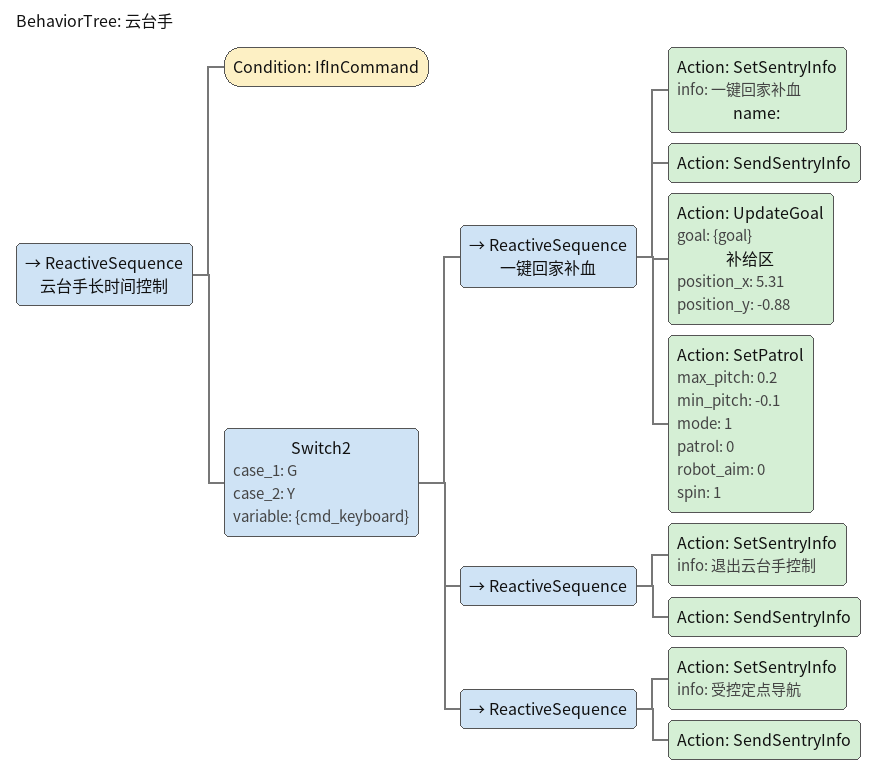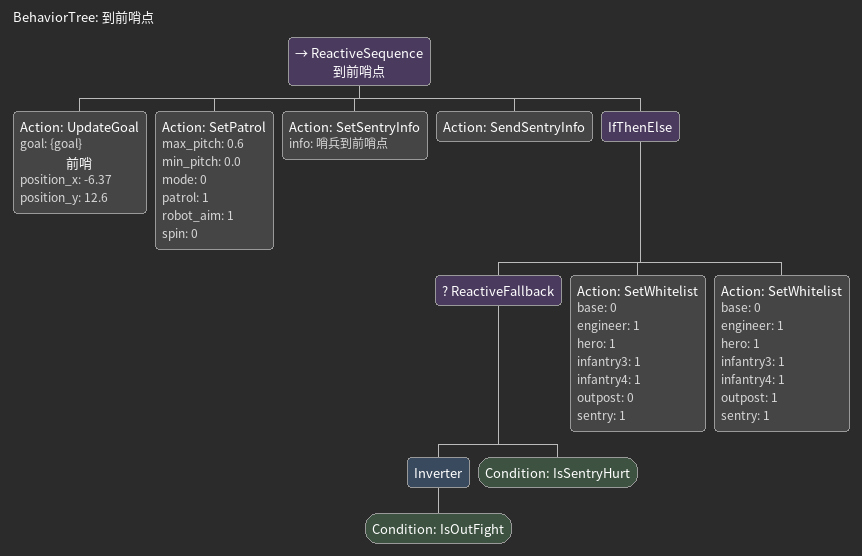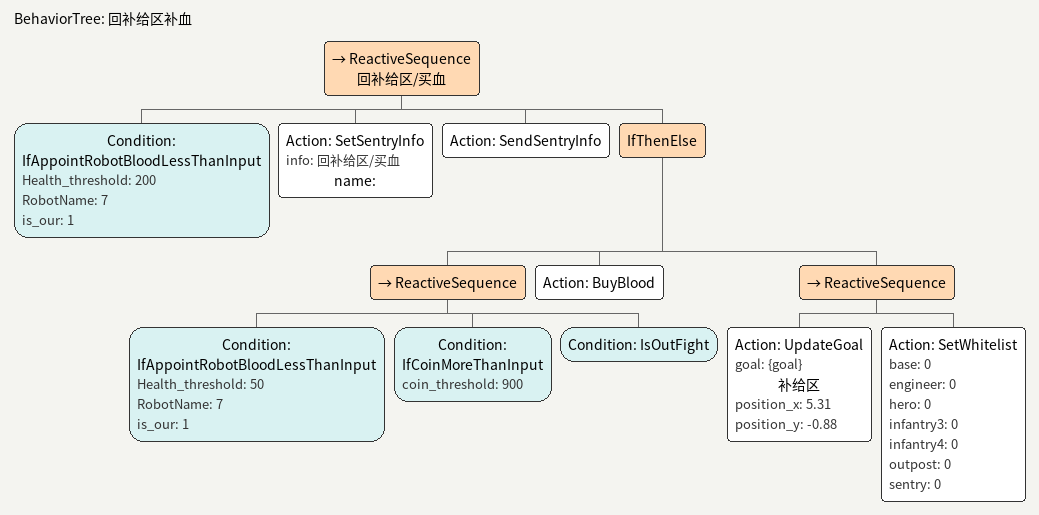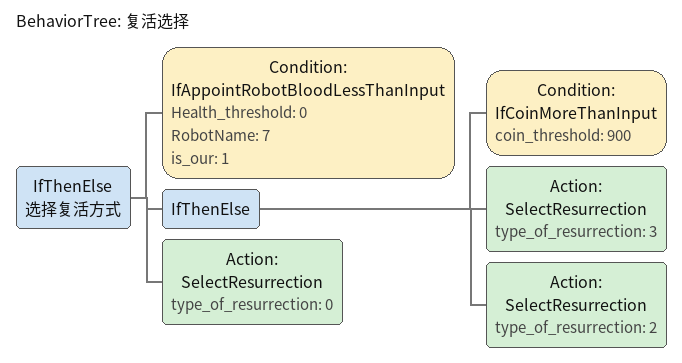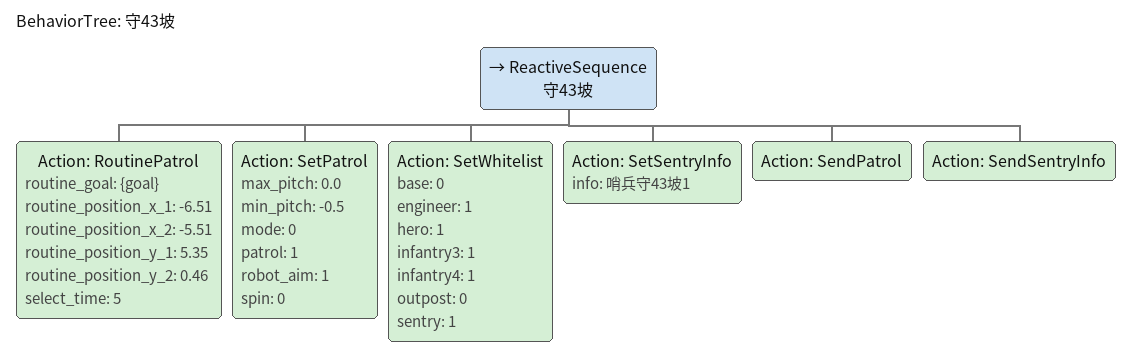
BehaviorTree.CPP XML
<BehaviorTree ID="云台手">
    <ReactiveSequence name="云台手长时间控制">
        <Condition ID="IfInCommand"/>
        <Switch2 case_1="G" case_2="Y" variable="{cmd_keyboard}">
            <ReactiveSequence name="一键回家补血">
                <Action ID="SetSentryInfo" info="一键回家补血" name=""/>
                <Action ID="SendSentryInfo"/>
                <Action ID="UpdateGoal" goal="{goal}" name="补给区" position_x="5.31" position_y="-0.88"/>
                <Action ID="SetPatrol" max_pitch="0.2" min_pitch="-0.1" mode="1" patrol="0" robot_aim="0" spin="1"/>
            </ReactiveSequence>
            <ReactiveSequence>
                <Action ID="SetSentryInfo" info="退出云台手控制"/>
                <Action ID="SendSentryInfo"/>
            </ReactiveSequence>
            <ReactiveSequence>
                <Action ID="SetSentryInfo" info="受控定点导航"/>
                <Action ID="SendSentryInfo"/>
            </ReactiveSequence>
        </Switch2>
    </ReactiveSequence>
</BehaviorTree>

<BehaviorTree ID="到前哨点">
    <ReactiveSequence name="到前哨点">
        <Action ID="UpdateGoal" goal="{goal}" name="前哨" position_x="-6.37" position_y="12.6"/>
        <Action ID="SetPatrol" max_pitch="0.6" min_pitch="0.0" mode="0" patrol="1" robot_aim="1" spin="0"/>
        <Action ID="SetSentryInfo" info="哨兵到前哨点"/>
        <Action ID="SendSentryInfo"/>
        <IfThenElse>
            <ReactiveFallback>
                <Inverter>
                    <Condition ID="IsOutFight"/>
                </Inverter>
                <Condition ID="IsSentryHurt"/>
            </ReactiveFallback>
            <Action ID="SetWhitelist" base="0" engineer="1" hero="1" infantry3="1" infantry4="1" outpost="0" sentry="1"/>
            <Action ID="SetWhitelist" base="0" engineer="1" hero="1" infantry3="1" infantry4="1" outpost="1" sentry="1"/>
        </IfThenElse>
    </ReactiveSequence>
</BehaviorTree>

<BehaviorTree ID="回补给区补血">
    <ReactiveSequence name="回补给区/买血">
        <Condition Health_threshold="200" ID="IfAppointRobotBloodLessThanInput" RobotName="7" is_our="1"/>
        <Action ID="SetSentryInfo" info="回补给区/买血" name=""/>
        <Action ID="SendSentryInfo"/>
        <IfThenElse>
            <ReactiveSequence>
                <Condition Health_threshold="50" ID="IfAppointRobotBloodLessThanInput" RobotName="7" is_our="1"/>
                <Condition ID="IfCoinMoreThanInput" coin_threshold="900"/>
                <Condition ID="IsOutFight"/>
            </ReactiveSequence>
            <Action ID="BuyBlood"/>
            <ReactiveSequence>
                <Action ID="UpdateGoal" goal="{goal}" name="补给区" position_x="5.31" position_y="-0.88"/>
                <Action ID="SetWhitelist" base="0" engineer="0" hero="0" infantry3="0" infantry4="0" outpost="0" sentry="0"/>
            </ReactiveSequence>
        </IfThenElse>
    </ReactiveSequence>
</BehaviorTree>

<BehaviorTree ID="复活选择">
    <IfThenElse name="选择复活方式">
        <Condition Health_threshold="0" ID="IfAppointRobotBloodLessThanInput" RobotName="7" is_our="1"/>
        <IfThenElse>
            <Condition ID="IfCoinMoreThanInput" coin_threshold="900"/>
            <Action ID="SelectResurrection" type_of_resurrection="3"/>
            <Action ID="SelectResurrection" type_of_resurrection="2"/>
        </IfThenElse>
        <Action ID="SelectResurrection" type_of_resurrection="0"/>
    </IfThenElse>
</BehaviorTree>

<BehaviorTree ID="守43坡">
    <ReactiveSequence name="守43坡">
        <Action ID="RoutinePatrol" routine_goal="{goal}" routine_position_x_1="-6.51" routine_position_x_2="-5.51" routine_position_y_1="5.35" routine_position_y_2="0.46" select_time="5"/>
        <Action ID="SetPatrol" max_pitch="0.0" min_pitch="-0.5" mode="0" patrol="1" robot_aim="1" spin="0"/>
        <Action ID="SetWhitelist" base="0" engineer="1" hero="1" infantry3="1" infantry4="1" outpost="0" sentry="1"/>
        <Action ID="SetSentryInfo" info="哨兵守43坡1"/>
        <Action ID="SendPatrol"/>
        <Action ID="SendSentryInfo"/>
    </ReactiveSequence>
</BehaviorTree>
